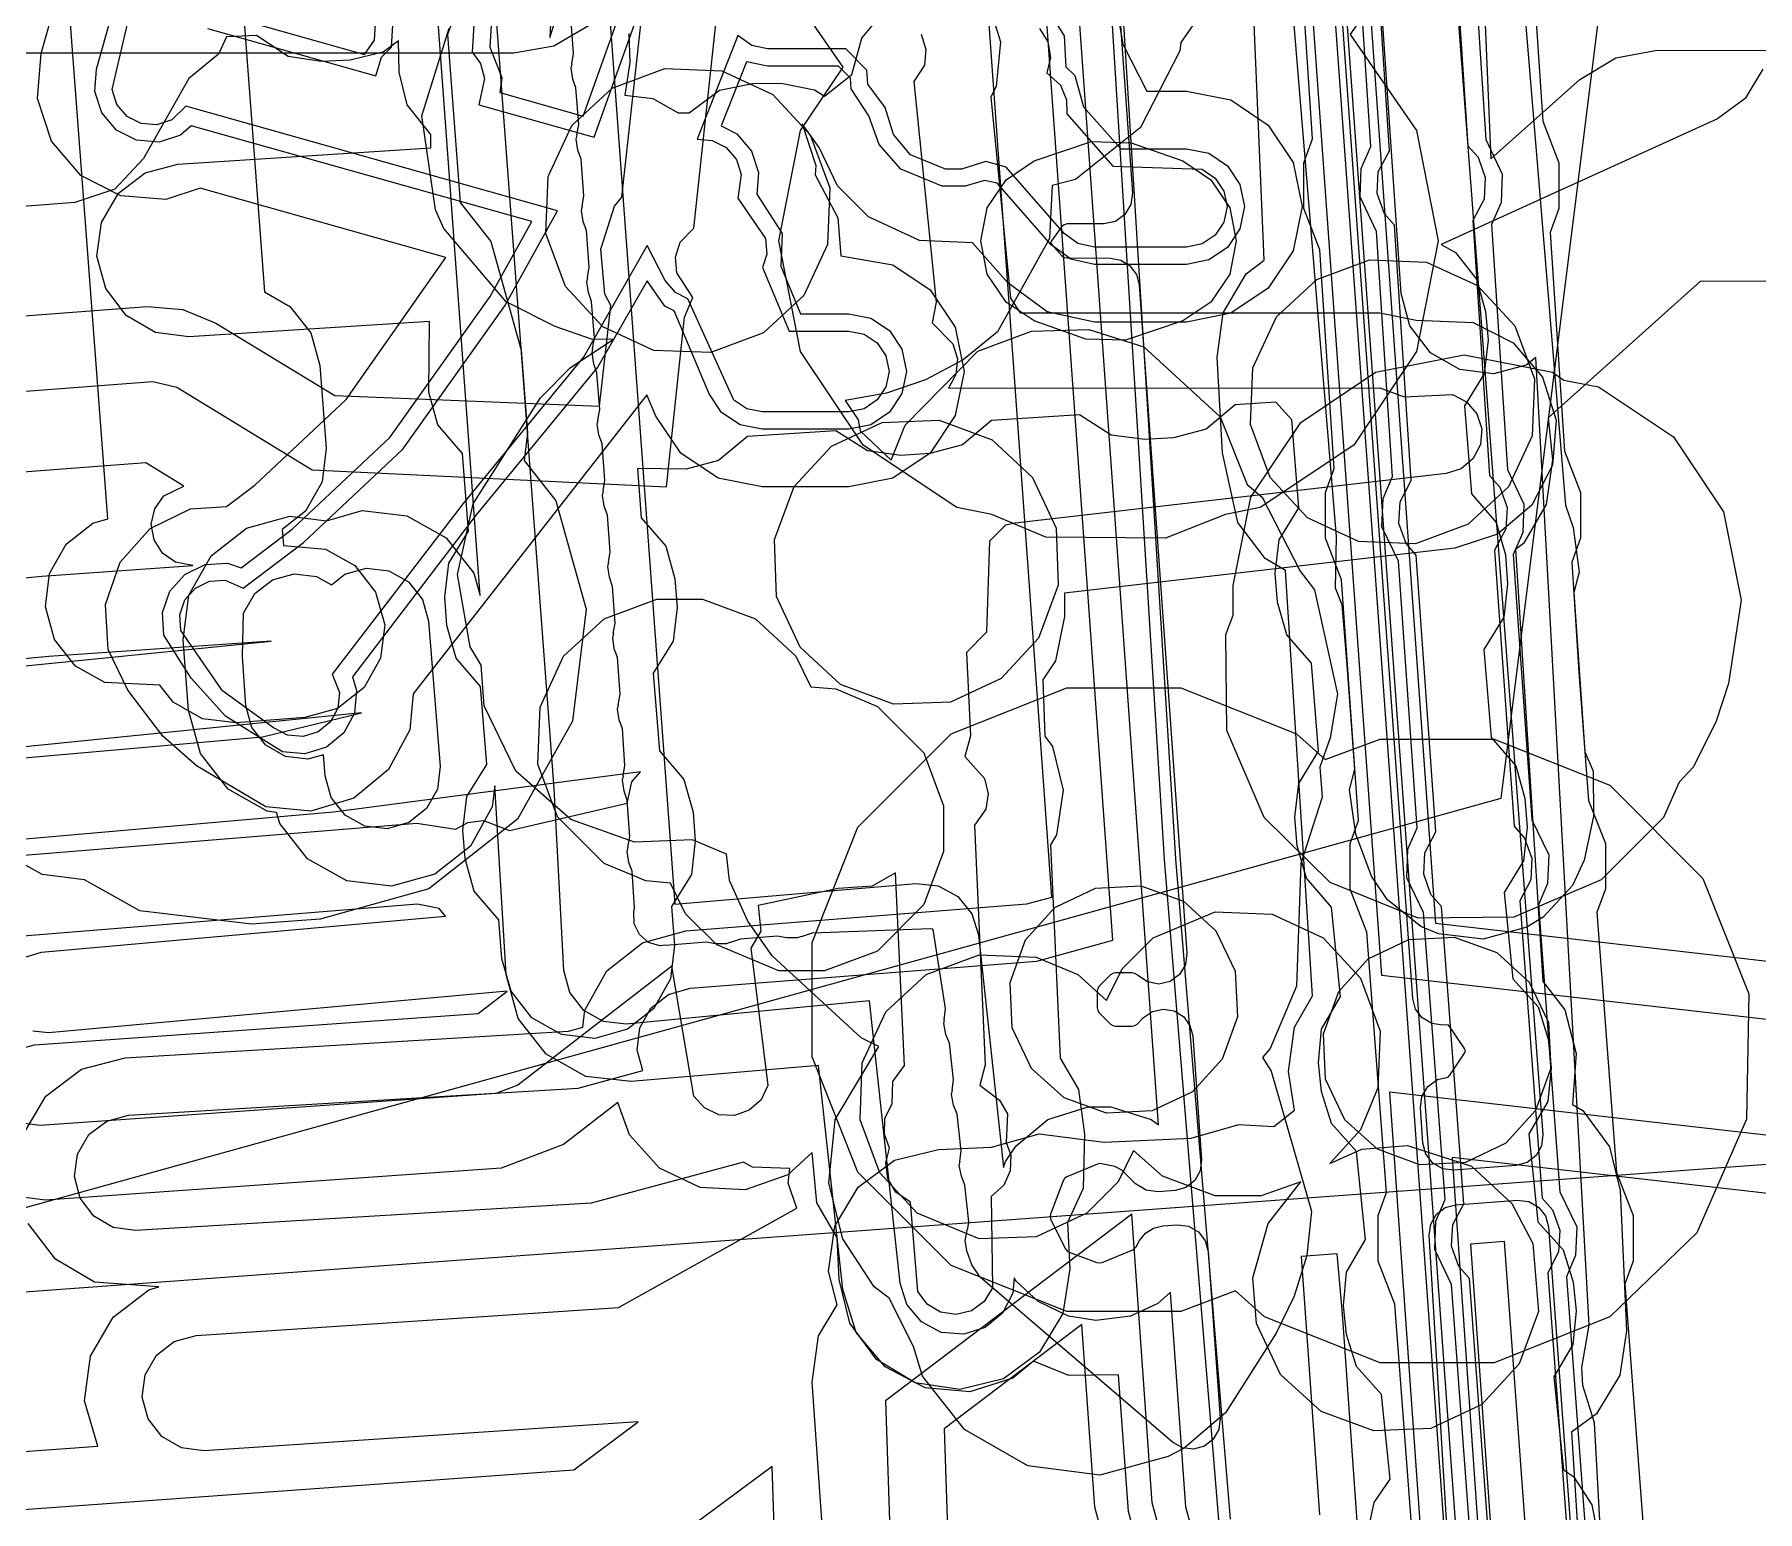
# Model space of a CAD drawing. Header units: metres. Extents: x -3943 to -3664, y 4962 to 6622.
# Drawn here: x -3852.64 to -3822.79, y 5519.89 to 5545.48 of the extents above; entities that cross this region are included whole.
import ezdxf

# ---------------------------------------------------------------- set-up
doc = ezdxf.new("R2010")
doc.units = ezdxf.units.M
doc.layers.add('AI_GREENING_EXCLUSIONS', color=1, linetype='Continuous')
doc.layers.add('AI_GREENING_LAWN', color=82, linetype='Continuous')

msp = doc.modelspace()

# ---------------------------------------------------------------- linework, layer by layer
at = {"layer": 'AI_GREENING_EXCLUSIONS'}
for points in [[(-3831.829, 5608.716), (-3831.603, 5605.692), (-3831.589, 5604.829), (-3831.848, 5604.542), (-3832.225, 5604.407), (-3834.553, 5604.291), (-3832.881, 5584.035), (-3830.462, 5583.897), (-3830.142, 5583.756), (-3830.038, 5583.611), (-3829.561, 5578.164), (-3829.671, 5577.808), (-3829.816, 5577.686), (-3829.996, 5577.627), (-3830.356, 5577.721), (-3830.552, 5578.037), (-3830.817, 5579.017), (-3831.066, 5579.416), (-3831.759, 5580.039), (-3832.611, 5580.359), (-3828.064, 5517.383)], [(-3831.63, 5608.731), (-3831.403, 5605.704), (-3831.4, 5604.763), (-3831.541, 5604.526), (-3831.763, 5604.361), (-3832.215, 5604.207), (-3834.337, 5604.102), (-3832.697, 5584.225), (-3830.451, 5584.097), (-3830.209, 5584.039), (-3829.857, 5583.696), (-3829.362, 5578.18), (-3829.391, 5577.917), (-3829.516, 5577.682), (-3829.719, 5577.512), (-3829.971, 5577.429), (-3830.235, 5577.446), (-3830.475, 5577.56), (-3830.655, 5577.755), (-3830.839, 5578.518), (-3831.226, 5579.295), (-3831.864, 5579.867), (-3832.391, 5580.093), (-3827.864, 5517.398)], [(-3822.153, 5602.807), (-3828.909, 5602.285), (-3829.368, 5601.575), (-3829.5, 5600.497), (-3829.426, 5600.191), (-3829.373, 5598.807), (-3829.225, 5598.197), (-3829.315, 5597.288), (-3829.258, 5595.777), (-3829.38, 5595.009), (-3829.575, 5594.69), (-3828.512, 5569.443), (-3828.145, 5568.941), (-3827.961, 5568.183), (-3828.084, 5567.133), (-3828.389, 5566.511), (-3827.412, 5543.323), (-3825.868, 5544.7), (-3825.247, 5545.077), (-3824.532, 5545.207), (-3817.021, 5545.189)], [(-3838.647, 5514.632), (-3839.171, 5522.131), (-3839.063, 5522.931), (-3838.739, 5523.472), (-3838.89, 5524.052), (-3838.78, 5524.832), (-3838.376, 5525.508), (-3837.744, 5525.976), (-3836.979, 5526.164), (-3836.063, 5526.203), (-3835.239, 5526.436), (-3834.112, 5526.287), (-3832.603, 5526.356), (-3831.781, 5526.594), (-3831.17, 5526.561), (-3830.811, 5526.846), (-3830.919, 5527.511), (-3830.816, 5528.284), (-3830.502, 5528.826), (-3830.969, 5536.192), (-3831.323, 5536.399), (-3831.794, 5537.022), (-3832.059, 5538.232), (-3832.156, 5539.885), (-3832.049, 5540.658), (-3831.654, 5541.331), (-3831.342, 5541.568), (-3832.383, 5566.288)], [(-3828.397, 5564.895), (-3826.116, 5537.327), (-3825.985, 5536.94), (-3825.882, 5536.166), (-3825.976, 5535.814), (-3825.781, 5533.05), (-3825.639, 5532.716), (-3825.631, 5531.936), (-3825.793, 5531.172), (-3825.999, 5530.734), (-3826.504, 5530.189), (-3826.791, 5530.012), (-3827.543, 5529.803), (-3828.318, 5529.897), (-3828.626, 5530.028), (-3829.208, 5530.491), (-3829.478, 5530.895), (-3829.751, 5531.623), (-3829.861, 5532.395), (-3829.77, 5532.749), (-3829.907, 5534.631), (-3829.987, 5535.596), (-3830.106, 5535.884), (-3830.084, 5536.778), (-3832.442, 5565.267)], [(-3828.397, 5564.895), (-3826.116, 5537.327), (-3825.985, 5536.94), (-3825.882, 5536.166), (-3825.976, 5535.814), (-3825.781, 5533.05), (-3825.639, 5532.716), (-3825.631, 5531.936), (-3825.793, 5531.172), (-3825.999, 5530.734), (-3826.504, 5530.189), (-3826.791, 5530.012), (-3827.543, 5529.803), (-3828.318, 5529.897), (-3828.626, 5530.028), (-3829.208, 5530.491), (-3829.478, 5530.895), (-3829.751, 5531.623), (-3829.861, 5532.395), (-3829.77, 5532.749), (-3829.907, 5534.631), (-3829.987, 5535.596), (-3830.106, 5535.884), (-3830.084, 5536.778), (-3832.442, 5565.267)], [(-3857.652, 5519.578), (-3843.299, 5520.614), (-3842.183, 5521.442), (-3849.713, 5520.942), (-3850.1, 5520.993), (-3850.438, 5521.187), (-3850.676, 5521.497), (-3850.777, 5521.873), (-3850.727, 5522.26), (-3850.532, 5522.598), (-3850.223, 5522.836), (-3849.846, 5522.938), (-3842.527, 5523.424), (-3839.434, 5525.145), (-3839.585, 5525.578), (-3839.555, 5525.831), (-3840.206, 5525.856), (-3840.359, 5525.942), (-3843.001, 5525.232), (-3850.894, 5524.758), (-3851.28, 5524.811), (-3851.617, 5525.008), (-3851.853, 5525.319), (-3851.952, 5525.696), (-3851.899, 5526.082), (-3851.702, 5526.419), (-3851.391, 5526.655), (-3851.014, 5526.754), (-3843.227, 5527.222), (-3842.104, 5527.533), (-3842.202, 5527.88), (-3842.156, 5528.268), (-3841.965, 5528.608), (-3841.659, 5528.85), (-3841.283, 5528.956), (-3835.276, 5529.427), (-3833.964, 5529.791), (-3835.599, 5552.608)], [(-3852.844, 5526.409), (-3852.45, 5527.083), (-3851.828, 5527.554), (-3851.074, 5527.752), (-3843.392, 5528.214), (-3843.142, 5528.283), (-3843.107, 5528.577), (-3842.726, 5529.258), (-3842.113, 5529.741), (-3841.362, 5529.953), (-3835.45, 5530.416), (-3835.02, 5530.536), (-3836.531, 5551.615), (-3837.486, 5551.623), (-3838.359, 5551.855), (-3841.588, 5551.882), (-3842.362, 5546.85), (-3842.59, 5546.183), (-3843.036, 5545.636), (-3843.644, 5545.279), (-3844.339, 5545.154), (-3858.205, 5545.154)], [(-3843.056, 5550.951), (-3841.549, 5530.412), (-3837.37, 5530.768), (-3836.988, 5530.727), (-3836.649, 5530.544), (-3836.405, 5530.247), (-3836.291, 5529.88), (-3835.853, 5525.852), (-3835.821, 5525.952), (-3835.635, 5526.228), (-3835.089, 5526.684), (-3834.391, 5526.903), (-3833.995, 5526.903), (-3833.296, 5526.684), (-3833.168, 5526.592), (-3834.981, 5551.951)], [(-3832.591, 5519.587), (-3832.694, 5519.964), (-3832.961, 5523.692), (-3833.179, 5523.496), (-3833.657, 5523.275), (-3834.255, 5523.197), (-3834.728, 5523.275), (-3835.257, 5523.531), (-3835.635, 5523.882), (-3835.669, 5523.941), (-3835.693, 5523.673), (-3835.873, 5523.327), (-3836.172, 5523.077), (-3836.545, 5522.96), (-3836.933, 5522.994), (-3837.279, 5523.175), (-3837.53, 5523.474), (-3837.647, 5523.846), (-3838.178, 5528.737), (-3842.392, 5528.333), (-3842.784, 5528.378), (-3843.128, 5528.57), (-3843.371, 5528.881), (-3843.475, 5529.261), (-3843.641, 5532.417), (-3845.075, 5551.531)], [(-3822.545, 5551.56), (-3822.921, 5551.456), (-3830.864, 5550.885), (-3829.308, 5529.184), (-3820.506, 5528.179)], [(-3832.122, 5519.743), (-3833.069, 5531.187), (-3834.321, 5551.293)], [(-3831.922, 5519.76), (-3832.869, 5531.199), (-3834.133, 5551.505)], [(-3822.095, 5550.667), (-3822.848, 5550.459), (-3829.794, 5549.947), (-3828.371, 5530.084), (-3821.559, 5529.305)], [(-3843.586, 5548.03), (-3843.715, 5545.425), (-3842.484, 5549.212)], [(-3833.485, 5519.14), (-3833.691, 5519.892), (-3833.861, 5522.259), (-3834.723, 5522.249), (-3835.338, 5522.496), (-3835.692, 5522.2), (-3836.437, 5521.966), (-3837.214, 5522.034), (-3837.906, 5522.395), (-3838.407, 5522.993), (-3838.641, 5523.738), (-3839.062, 5527.617), (-3842.307, 5527.337), (-3843.091, 5527.426), (-3843.779, 5527.811), (-3844.265, 5528.432), (-3844.473, 5529.193), (-3844.669, 5532.462), (-3844.712, 5532.098), (-3845.093, 5531.417), (-3845.706, 5530.934), (-3846.458, 5530.723), (-3847.232, 5530.815), (-3847.913, 5531.196), (-3848.396, 5531.809), (-3848.451, 5532.002), (-3848.611, 5532.022), (-3849.29, 5532.407), (-3849.77, 5533.022), (-3849.977, 5533.774), (-3850.067, 5534.994), (-3849.971, 5535.768), (-3849.586, 5536.447), (-3848.971, 5536.927), (-3848.219, 5537.135), (-3847.585, 5537.056), (-3846.968, 5537.23), (-3846.193, 5537.138), (-3845.513, 5536.757), (-3845.03, 5536.144), (-3844.921, 5535.759), (-3845.895, 5549.015)], [(-3825.327, 5516.148), (-3825.618, 5521.429), (-3825.821, 5522.074), (-3825.838, 5522.383), (-3825.711, 5523.117), (-3826.635, 5539.882), (-3826.802, 5539.752), (-3827.367, 5539.599), (-3827.948, 5539.674), (-3828.455, 5539.965), (-3828.813, 5540.429), (-3828.966, 5540.994), (-3829.481, 5548.538)], [(-3844.883, 5548.11), (-3845.064, 5545.174), (-3844.916, 5544.979), (-3844.847, 5544.715), (-3844.946, 5544.263), (-3842.95, 5543.701), (-3842.106, 5546.061)], [(-3844.584, 5548.092), (-3844.758, 5545.258), (-3844.547, 5544.733), (-3844.583, 5544.472), (-3843.139, 5544.066), (-3842.391, 5546.156)], [(-3828.1, 5547.974), (-3827.81, 5543.552), (-3827.634, 5543.351), (-3827.509, 5543.001), (-3827.528, 5542.627), (-3827.724, 5542.259), (-3827.433, 5537.837), (-3827.258, 5537.636), (-3827.132, 5537.286), (-3827.152, 5536.912), (-3827.347, 5536.544), (-3827.009, 5531.764), (-3826.827, 5531.557), (-3826.702, 5531.207), (-3826.722, 5530.833), (-3826.911, 5530.47), (-3826.525, 5525.321), (-3826.344, 5525.114), (-3826.218, 5524.764), (-3826.238, 5524.389), (-3826.427, 5524.027), (-3826.042, 5518.878)], [(-3827.723, 5518.85), (-3828.093, 5523.822), (-3828.385, 5524.427), (-3828.365, 5524.92), (-3828.206, 5525.293), (-3828.577, 5530.265), (-3828.868, 5530.87), (-3828.849, 5531.364), (-3828.69, 5531.736), (-3829.014, 5536.352), (-3829.299, 5536.95), (-3829.279, 5537.443), (-3829.114, 5537.824), (-3829.391, 5542.067), (-3829.675, 5542.665), (-3829.656, 5543.158), (-3829.491, 5543.539), (-3829.768, 5547.782)], [(-3827.398, 5518.78), (-3827.784, 5523.929), (-3827.965, 5524.137), (-3828.091, 5524.487), (-3828.071, 5524.861), (-3827.882, 5525.223), (-3828.267, 5530.372), (-3828.449, 5530.58), (-3828.574, 5530.93), (-3828.555, 5531.304), (-3828.365, 5531.667), (-3828.704, 5536.458), (-3828.879, 5536.659), (-3829.004, 5537.009), (-3828.985, 5537.383), (-3828.79, 5537.751), (-3829.08, 5542.173), (-3829.256, 5542.374), (-3829.381, 5542.724), (-3829.362, 5543.098), (-3829.166, 5543.466), (-3829.457, 5547.888)], [(-3827.776, 5547.901), (-3827.499, 5543.658), (-3827.215, 5543.06), (-3827.234, 5542.567), (-3827.399, 5542.186), (-3827.122, 5537.943), (-3826.838, 5537.345), (-3826.858, 5536.852), (-3827.023, 5536.471), (-3826.7, 5531.871), (-3826.408, 5531.266), (-3826.428, 5530.773), (-3826.586, 5530.401), (-3826.216, 5525.428), (-3825.924, 5524.823), (-3825.944, 5524.33), (-3826.103, 5523.957), (-3825.732, 5518.985)], [(-3826.764, 5547.766), (-3826.514, 5543.977), (-3826.235, 5543.258), (-3826.235, 5542.467), (-3826.387, 5542.051), (-3826.137, 5538.262), (-3825.858, 5537.543), (-3825.858, 5536.752), (-3826.011, 5536.336), (-3825.885, 5534.431), (-3825.718, 5532.209), (-3825.428, 5531.464), (-3825.428, 5530.673), (-3825.573, 5530.275), (-3825.234, 5525.766), (-3824.944, 5525.021), (-3824.944, 5524.229), (-3825.089, 5523.832), (-3824.751, 5519.322)], [(-3849.645, 5545.585), (-3846.732, 5544.765), (-3846.631, 5545.085), (-3846.461, 5545.26), (-3846.326, 5547.453)], [(-3828.736, 5518.975), (-3829.075, 5523.485), (-3829.365, 5524.229), (-3829.365, 5525.021), (-3829.22, 5525.419), (-3829.558, 5529.928), (-3829.849, 5530.673), (-3829.849, 5531.464), (-3829.703, 5531.862), (-3829.999, 5536.033), (-3830.279, 5536.752), (-3830.279, 5537.543), (-3830.126, 5537.959), (-3830.376, 5541.748), (-3830.655, 5542.467), (-3830.655, 5543.258), (-3830.503, 5543.674), (-3830.753, 5547.463)], [(-3849.385, 5545.824), (-3846.929, 5545.133), (-3846.754, 5545.381), (-3846.645, 5547.153)], [(-3829.113, 5546.576), (-3829.847, 5545.478), (-3828.703, 5543.816), (-3828.322, 5541.902), (-3828.703, 5539.989), (-3829.787, 5538.367), (-3831.409, 5537.283), (-3832.012, 5537.163), (-3833.047, 5536.751), (-3835.123, 5536.771), (-3836.06, 5537.163), (-3836.664, 5537.283), (-3838.286, 5538.367), (-3839.37, 5539.989), (-3839.75, 5541.902), (-3839.37, 5543.816), (-3838.636, 5544.914), (-3839.78, 5546.576)], [(-3849.008, 5545.626), (-3848.662, 5541.018), (-3848.22, 5540.769), (-3847.858, 5540.309), (-3847.7, 5539.745), (-3847.59, 5538.312), (-3847.66, 5537.731), (-3847.947, 5537.221), (-3848.353, 5536.902), (-3848.332, 5536.624), (-3847.605, 5536.565), (-3847.095, 5536.278), (-3846.734, 5535.818), (-3846.577, 5535.254), (-3846.647, 5534.673), (-3846.934, 5534.163), (-3847.394, 5533.802), (-3847.958, 5533.644), (-3849.151, 5533.553), (-3849.732, 5533.623), (-3850.242, 5533.911), (-3850.475, 5534.208), (-3851.423, 5534.25), (-3851.933, 5534.537), (-3852.295, 5534.998), (-3852.452, 5535.561), (-3852.382, 5536.142), (-3852.094, 5536.652), (-3851.634, 5537.013), (-3851.375, 5537.086), (-3851.375, 5537.086), (-3852.072, 5546.362)], [(-3858.522, 5540.17), (-3850.694, 5540.766), (-3850.075, 5540.716), (-3849.501, 5540.479), (-3847.443, 5539.224), (-3842.855, 5539.038), (-3842.656, 5540.783), (-3842.761, 5540.983), (-3842.831, 5541.76), (-3842.598, 5542.505), (-3842.468, 5542.66), (-3842.085, 5546.129)], [(-3858.424, 5538.874), (-3850.596, 5539.469), (-3850.178, 5539.369), (-3847.832, 5537.938), (-3841.697, 5537.643), (-3841.383, 5540.584), (-3841.237, 5540.922), (-3841.514, 5541.35), (-3841.538, 5541.622), (-3841.457, 5541.882), (-3841.218, 5542.126), (-3840.812, 5545.931)], [(-3845.264, 5546.088), (-3845.487, 5545.478), (-3845.269, 5542.569), (-3844.737, 5541.892), (-3844.211, 5540.013), (-3844.1, 5538.58), (-3844.159, 5538.096), (-3843.612, 5537.399), (-3843.087, 5535.521), (-3843.321, 5533.584), (-3844.278, 5531.884), (-3845.813, 5530.68), (-3847.692, 5530.154), (-3848.885, 5530.063), (-3850.822, 5530.297), (-3851.776, 5530.835), (-3852.514, 5530.924), (-3854.213, 5531.882)], [(-3836.136, 5546.099), (-3835.907, 5545.353), (-3835.981, 5544.576), (-3836.076, 5544.397), (-3835.734, 5540.911), (-3835.566, 5540.658), (-3829.338, 5540.658), (-3828.704, 5540.532), (-3827.717, 5540.492), (-3827.023, 5540.135), (-3826.518, 5539.54), (-3826.28, 5538.798), (-3826.343, 5538.02), (-3826.7, 5537.326), (-3827.295, 5536.821), (-3828.038, 5536.582), (-3834.8, 5535.803), (-3834.8, 5535.395), (-3834.952, 5534.63), (-3835.173, 5534.299), (-3835.141, 5533.324), (-3835.008, 5533.142), (-3834.821, 5532.385), (-3834.938, 5531.613), (-3835.043, 5531.44), (-3834.875, 5527.747), (-3834.557, 5527.201), (-3834.452, 5526.428), (-3834.473, 5525.489), (-3834.745, 5524.895), (-3834.708, 5524.092), (-3834.826, 5523.321), (-3835.229, 5522.653), (-3835.858, 5522.19), (-3836.615, 5522.003), (-3837.387, 5522.12), (-3838.055, 5522.524), (-3838.517, 5523.153), (-3838.704, 5523.91), (-3838.737, 5524.634), (-3839.089, 5525.238), (-3839.168, 5526.109), (-3839.594, 5525.725), (-3840.33, 5525.463), (-3841.109, 5525.504), (-3841.814, 5525.839), (-3842.336, 5526.418), (-3842.535, 5526.976), (-3843.477, 5526.249), (-3844.559, 5525.837), (-3852.454, 5525.282), (-3853.228, 5525.38)], [(-3833.873, 5545.814), (-3833.788, 5545.312), (-3833.373, 5544.497), (-3832.683, 5544.497), (-3831.917, 5544.345), (-3831.269, 5543.911), (-3830.835, 5543.262), (-3830.683, 5542.497), (-3830.835, 5541.732), (-3831.269, 5541.083), (-3831.917, 5540.649), (-3832.683, 5540.497), (-3834.277, 5540.497), (-3835.101, 5540.674), (-3835.778, 5541.175), (-3836.39, 5541.87), (-3837.31, 5541.909), (-3838.192, 5542.318), (-3838.732, 5542.858), (-3839.051, 5543.524), (-3839.345, 5543.933), (-3839.109, 5543.208), (-3839.121, 5543.046), (-3838.727, 5542.301), (-3838.674, 5541.642), (-3837.773, 5541.49), (-3837.124, 5541.057), (-3836.691, 5540.408), (-3836.538, 5539.642), (-3836.691, 5538.877), (-3837.124, 5538.228), (-3837.773, 5537.795), (-3838.538, 5537.642), (-3840.035, 5537.642), (-3840.798, 5537.793), (-3841.445, 5538.224), (-3841.879, 5538.869), (-3842.033, 5539.234), (-3846.083, 5534.058), (-3846.143, 5533.435), (-3846.509, 5532.746), (-3847.111, 5532.25), (-3847.857, 5532.021), (-3848.634, 5532.096), (-3849.838, 5532.806), (-3850.422, 5533.323), (-3851.026, 5534.12), (-3851.368, 5534.822), (-3851.415, 5535.601), (-3851.16, 5536.338), (-3850.642, 5536.922), (-3849.941, 5537.264), (-3849.316, 5537.301), (-3848.825, 5537.674), (-3847.243, 5539.157), (-3845.516, 5541.618), (-3849.774, 5542.816), (-3850.369, 5542.623), (-3851.147, 5542.683), (-3851.843, 5543.037), (-3852.35, 5543.63), (-3852.591, 5544.372), (-3852.531, 5545.15), (-3852.26, 5546.113)], [(-3832.264, 5546.089), (-3832.786, 5545.342), (-3832.799, 5545.194), (-3833.481, 5543.869), (-3834.609, 5542.966), (-3835.015, 5542.864), (-3835.061, 5541.945), (-3835.957, 5540.328), (-3836.557, 5539.845), (-3837.207, 5539.499), (-3837.885, 5539.265), (-3838.599, 5539.138), (-3838.373, 5538.804), (-3838.337, 5538.613), (-3837.802, 5538.107), (-3837.56, 5538.713), (-3836.301, 5539.992), (-3835.37, 5540.342), (-3834.375, 5540.369), (-3833.427, 5540.069), (-3832.101, 5538.858), (-3831.636, 5537.683), (-3831.373, 5537.461), (-3830.718, 5536.183), (-3830.469, 5535.856), (-3830.067, 5534.052), (-3830.196, 5533.293), (-3830.377, 5532.788), (-3830.337, 5532.267), (-3830.703, 5531.116), (-3830.78, 5528.993), (-3831.233, 5527.909), (-3831.366, 5527.754), (-3831.219, 5527.518), (-3830.518, 5525.091), (-3830.602, 5524.326), (-3830.817, 5523.622), (-3831.132, 5522.977), (-3832.007, 5521.602), (-3832.726, 5520.987), (-3833.003, 5520.841), (-3834.186, 5520.522), (-3835.432, 5520.68), (-3836.532, 5521.313), (-3837.257, 5522.237), (-3837.417, 5522.746), (-3837.835, 5523.587), (-3838.096, 5523.781), (-3838.641, 5524.613), (-3838.884, 5525.577), (-3838.77, 5526.679), (-3838.014, 5527.947), (-3838.323, 5528.097), (-3839.862, 5529.516), (-3840.284, 5530.119), (-3840.601, 5530.82), (-3840.654, 5531.277), (-3841.243, 5531.524), (-3842.246, 5531.489), (-3843.353, 5531.879), (-3844.306, 5532.719), (-3844.855, 5533.848), (-3844.905, 5534.552), (-3845.098, 5534.873), (-3845.318, 5536.123), (-3845.042, 5537.346), (-3843.878, 5539.187), (-3843.358, 5539.709), (-3842.618, 5540.197), (-3842.992, 5540.201), (-3843.625, 5540.419), (-3843.625, 5540.419), (-3844.473, 5540.848), (-3845.551, 5542.117), (-3845.698, 5542.443), (-3845.934, 5544.072), (-3845.461, 5545.586)], [(-3842.349, 5545.495), (-3842.328, 5544.995), (-3842.417, 5544.426), (-3841.93, 5544.373), (-3841.495, 5544.122), (-3841.303, 5544.123), (-3840.778, 5544.512), (-3840.205, 5544.63), (-3839.705, 5544.634), (-3839.13, 5544.523), (-3838.959, 5544.411), (-3838.485, 5544.788), (-3838.312, 5545.418), (-3837.934, 5545.865)], [(-3835.014, 5545.788), (-3834.807, 5545.458), (-3834.777, 5544.921), (-3834.622, 5544.769), (-3834.467, 5544.226), (-3833.825, 5543.497), (-3832.683, 5543.497), (-3832.3, 5543.421), (-3831.976, 5543.204), (-3831.759, 5542.88), (-3831.683, 5542.497), (-3831.759, 5542.114), (-3831.976, 5541.79), (-3832.3, 5541.573), (-3832.683, 5541.497), (-3834.277, 5541.497), (-3834.689, 5541.586), (-3835.028, 5541.836), (-3835.968, 5542.904), (-3836.184, 5542.949), (-3836.522, 5542.85), (-3836.918, 5542.85), (-3837.633, 5543.147), (-3838.01, 5543.576), (-3838.188, 5544.071), (-3838.495, 5544.539), (-3838.507, 5544.724), (-3838.712, 5544.933), (-3839.947, 5544.933), (-3840.31, 5545.005), (-3840.749, 5543.896), (-3840.476, 5543.757), (-3840.222, 5543.46), (-3840.102, 5543.089), (-3840.131, 5542.712), (-3839.689, 5542.029), (-3839.715, 5541.464), (-3839.37, 5540.642), (-3838.538, 5540.642), (-3838.156, 5540.566), (-3837.831, 5540.349), (-3837.615, 5540.025), (-3837.538, 5539.642), (-3837.615, 5539.26), (-3837.831, 5538.935), (-3838.156, 5538.718), (-3838.538, 5538.642), (-3840.035, 5538.642), (-3840.416, 5538.718), (-3840.74, 5538.933), (-3840.957, 5539.255), (-3841.559, 5540.69), (-3841.725, 5540.773), (-3842.029, 5541.212), (-3842.884, 5539.722), (-3844.993, 5537.155), (-3847.136, 5534.35), (-3847.063, 5534.112), (-3847.1, 5533.723), (-3847.283, 5533.379), (-3847.585, 5533.131), (-3847.958, 5533.016), (-3848.346, 5533.054), (-3849.333, 5533.669), (-3849.928, 5534.326), (-3850.401, 5535.075), (-3850.424, 5535.465), (-3850.297, 5535.834), (-3850.038, 5536.126), (-3849.687, 5536.296), (-3849.298, 5536.32), (-3849.062, 5536.239), (-3848.179, 5536.909), (-3846.488, 5538.495), (-3844.749, 5540.94), (-3844.03, 5542.239), (-3849.927, 5543.898), (-3850.116, 5543.736), (-3850.487, 5543.616), (-3850.876, 5543.646), (-3851.224, 5543.823), (-3851.478, 5544.12), (-3851.598, 5544.491), (-3851.568, 5544.88), (-3851.297, 5545.842)], [(-3835.233, 5545.583), (-3835.087, 5545.351), (-3835.042, 5545.082), (-3835.103, 5544.816), (-3834.87, 5544.6), (-3834.763, 5544.349), (-3834.76, 5544.105), (-3833.961, 5543.197), (-3832.415, 5543.144), (-3832.188, 5542.992), (-3832.036, 5542.765), (-3831.983, 5542.497), (-3832.036, 5542.229), (-3832.188, 5542.002), (-3832.415, 5541.85), (-3832.683, 5541.797), (-3834.277, 5541.797), (-3834.566, 5541.859), (-3834.803, 5542.034), (-3835.811, 5543.179), (-3836.162, 5543.277), (-3836.581, 5543.144), (-3836.859, 5543.144), (-3837.465, 5543.396), (-3837.761, 5543.744), (-3837.906, 5544.215), (-3838.205, 5544.617), (-3838.221, 5544.861), (-3838.586, 5545.233), (-3839.947, 5545.233), (-3840.215, 5545.286), (-3840.457, 5545.459), (-3841.163, 5543.665), (-3840.905, 5543.645), (-3840.662, 5543.521), (-3840.484, 5543.314), (-3840.399, 5543.054), (-3840.46, 5542.644), (-3839.978, 5541.947), (-3839.956, 5541.675), (-3840.031, 5541.443), (-3839.57, 5540.342), (-3838.538, 5540.342), (-3838.271, 5540.289), (-3838.043, 5540.137), (-3837.892, 5539.91), (-3837.838, 5539.642), (-3837.892, 5539.374), (-3838.043, 5539.147), (-3838.271, 5538.996), (-3838.538, 5538.942), (-3840.035, 5538.942), (-3840.302, 5538.995), (-3840.529, 5539.146), (-3841.322, 5540.901), (-3841.541, 5541.01), (-3841.72, 5541.216), (-3842.028, 5541.825), (-3843.119, 5539.909), (-3845.217, 5537.356), (-3847.485, 5534.396), (-3847.362, 5534.082), (-3847.388, 5533.81), (-3847.516, 5533.569), (-3847.727, 5533.395), (-3847.988, 5533.315), (-3848.26, 5533.341), (-3848.501, 5533.469), (-3849.386, 5534.109), (-3850.11, 5535.152), (-3850.127, 5535.424), (-3850.038, 5535.682), (-3849.857, 5535.887), (-3849.611, 5536.006), (-3849.338, 5536.023), (-3849.028, 5535.888), (-3847.986, 5536.679), (-3846.264, 5538.294), (-3844.495, 5540.78), (-3843.584, 5542.425), (-3850.024, 5544.237), (-3850.263, 5543.998), (-3850.523, 5543.914), (-3850.795, 5543.935), (-3851.038, 5544.059), (-3851.216, 5544.266), (-3851.301, 5544.526), (-3851.008, 5545.761)], [(-3829.552, 5519.473), (-3829.432, 5520.046), (-3829.154, 5520.452), (-3829.304, 5521.915), (-3829.742, 5522.4), (-3829.914, 5522.959), (-3829.966, 5523.457), (-3829.911, 5524.039), (-3829.581, 5524.603), (-3829.738, 5526.125), (-3830.175, 5526.61), (-3830.348, 5527.169), (-3830.399, 5527.666), (-3830.344, 5528.249), (-3830.014, 5528.813), (-3830.174, 5530.363), (-3830.608, 5530.861), (-3830.767, 5531.424), (-3830.808, 5531.922), (-3830.74, 5532.504), (-3830.398, 5533.06), (-3830.521, 5534.585), (-3830.948, 5535.079), (-3831.108, 5535.642), (-3831.148, 5536.141), (-3831.081, 5536.722), (-3830.738, 5537.278), (-3830.861, 5538.803), (-3831.138, 5539.107), (-3831.843, 5539.062), (-3832.345, 5538.643), (-3832.91, 5538.492), (-3833.409, 5538.46), (-3833.989, 5538.537), (-3834.54, 5538.888), (-3836.066, 5538.789), (-3836.568, 5538.37), (-3837.133, 5538.219), (-3837.632, 5538.187), (-3838.212, 5538.264), (-3838.763, 5538.615), (-3840.289, 5538.516), (-3840.791, 5538.097), (-3841.356, 5537.947), (-3842.199, 5537.96), (-3842.133, 5537.108), (-3841.707, 5536.612), (-3841.549, 5536.049), (-3841.51, 5535.55), (-3841.579, 5534.969), (-3841.923, 5534.413), (-3841.818, 5533.067), (-3841.392, 5532.571), (-3841.234, 5532.008), (-3841.195, 5531.509), (-3841.264, 5530.928), (-3841.608, 5530.372), (-3841.556, 5529.699), (-3841.625, 5529.118), (-3841.911, 5528.607), (-3842.371, 5528.245), (-3842.935, 5528.087), (-3843.516, 5528.156), (-3844.026, 5528.443), (-3844.388, 5528.903), (-3844.547, 5529.466), (-3844.599, 5530.139), (-3845.025, 5530.635), (-3845.183, 5531.198), (-3845.222, 5531.697), (-3845.153, 5532.278), (-3844.809, 5532.834), (-3844.914, 5534.181), (-3845.339, 5534.676), (-3845.498, 5535.24), (-3845.537, 5535.738), (-3845.467, 5536.319), (-3845.124, 5536.875), (-3845.228, 5538.222), (-3845.654, 5538.717), (-3845.812, 5539.281), (-3845.8, 5540.507), (-3849.969, 5540.24), (-3850.549, 5540.317), (-3851.056, 5540.611), (-3851.411, 5541.076), (-3851.562, 5541.641), (-3851.484, 5542.221), (-3851.191, 5542.728), (-3850.726, 5543.083), (-3850.161, 5543.234), (-3845.778, 5543.514), (-3845.779, 5543.749), (-3846.187, 5544.26), (-3846.325, 5544.829), (-3846.339, 5545.369), (-3846.605, 5545.174), (-3847.173, 5545.034), (-3847.673, 5545.011), (-3848.251, 5545.1), (-3848.795, 5545.461), (-3849.318, 5545.438), (-3849.457, 5545.141), (-3849.97, 5544.718), (-3850.754, 5543.328), (-3851.255, 5542.799), (-3851.945, 5542.569), (-3859.779, 5541.963)], [(-3837.28, 5545.482), (-3837.2, 5545.221), (-3837.226, 5544.949), (-3837.41, 5544.662), (-3837.021, 5540.843), (-3837.094, 5540.482), (-3836.735, 5540.121), (-3836.654, 5539.86), (-3836.68, 5539.588), (-3836.807, 5539.349), (-3829.338, 5539.358), (-3828.912, 5539.199), (-3828.074, 5539.242), (-3827.831, 5539.117), (-3827.655, 5538.909), (-3827.571, 5538.649), (-3827.593, 5538.377), (-3827.718, 5538.134), (-3827.926, 5537.957), (-3828.186, 5537.873), (-3835.653, 5537.013), (-3835.82, 5536.976), (-3836.1, 5536.699), (-3836.153, 5535.127), (-3836.496, 5534.772), (-3836.43, 5533.328), (-3836.523, 5532.972), (-3836.185, 5532.591), (-3836.119, 5532.326), (-3836.16, 5532.056), (-3836.36, 5531.779), (-3836.171, 5527.631), (-3836.264, 5527.275), (-3835.924, 5527.014), (-3835.786, 5526.778), (-3835.809, 5526.282), (-3835.728, 5526.063), (-3835.738, 5525.79), (-3835.851, 5525.541), (-3836.067, 5525.35), (-3836.048, 5523.763), (-3836.189, 5523.529), (-3836.409, 5523.367), (-3836.675, 5523.302), (-3836.945, 5523.343), (-3837.178, 5523.484), (-3837.34, 5523.704), (-3837.464, 5525.248), (-3837.722, 5525.424), (-3837.86, 5525.66), (-3837.896, 5525.931), (-3837.83, 5526.183), (-3837.92, 5526.426), (-3837.91, 5526.699), (-3837.785, 5526.959), (-3837.771, 5527.34), (-3837.572, 5527.617), (-3837.724, 5530.956), (-3838.131, 5530.723), (-3838.72, 5530.681), (-3840.109, 5530.388), (-3840.062, 5529.943), (-3840.233, 5529.649), (-3839.94, 5527.271), (-3840.057, 5527.024), (-3840.26, 5526.841), (-3840.517, 5526.75), (-3840.79, 5526.764), (-3841.037, 5526.881), (-3841.22, 5527.084), (-3841.602, 5529.338), (-3844.272, 5527.278), (-3844.65, 5527.134), (-3852.545, 5526.579), (-3852.816, 5526.613)], [(-3822.698, 5544.876), (-3823.006, 5544.368), (-3823.487, 5544.02), (-3828.273, 5541.84), (-3828.025, 5541.702), (-3827.662, 5541.243), (-3827.502, 5540.68), (-3827.461, 5540.182), (-3827.529, 5539.601), (-3827.871, 5539.044), (-3827.748, 5537.52), (-3827.321, 5537.025), (-3827.161, 5536.462), (-3827.121, 5535.964), (-3827.189, 5535.383), (-3827.531, 5534.826), (-3827.408, 5533.302), (-3826.981, 5532.807), (-3826.821, 5532.244), (-3826.78, 5531.746), (-3826.848, 5531.164), (-3827.184, 5530.613), (-3827.03, 5529.12), (-3826.592, 5528.635), (-3826.42, 5528.076), (-3826.369, 5527.578), (-3826.423, 5526.996), (-3826.753, 5526.432), (-3826.597, 5524.91), (-3826.159, 5524.426), (-3825.987, 5523.866), (-3825.935, 5523.369), (-3825.99, 5522.786), (-3826.32, 5522.222), (-3826.155, 5520.614), (-3825.98, 5520.495), (-3825.66, 5520.005), (-3825.552, 5519.43)], [(-3817.031, 5541.189), (-3823.777, 5541.206), (-3826.418, 5538.836), (-3826.345, 5538.109), (-3826.452, 5537.336), (-3826.846, 5536.663), (-3826.985, 5536.558), (-3826.509, 5529.075), (-3826.132, 5528.582), (-3825.932, 5527.827), (-3825.997, 5526.943), (-3825.82, 5526.836), (-3825.358, 5526.208), (-3825.172, 5525.45), (-3825.062, 5523.02), (-3825.179, 5522.25), (-3825.581, 5521.583), (-3826.013, 5521.264), (-3825.857, 5518.803)], [(-3860.341, 5535.346), (-3852.519, 5536.096), (-3849.899, 5536.279), (-3850.201, 5536.339), (-3850.425, 5536.495), (-3850.572, 5536.725), (-3850.62, 5536.994), (-3850.561, 5537.261), (-3850.405, 5537.485), (-3850.054, 5537.654), (-3850.714, 5538.056), (-3858.318, 5537.478)], [(-3857.012, 5534.119), (-3848.546, 5534.971), (-3852.394, 5534.702), (-3860.207, 5533.953)], [(-3858.003, 5532.49), (-3848.692, 5533.309), (-3846.981, 5533.728), (-3856.873, 5532.726)], [(-3856.445, 5530.967), (-3846.02, 5531.818), (-3845.351, 5531.71), (-3845.137, 5531.829), (-3844.866, 5531.86), (-3844.414, 5531.689), (-3842.377, 5532.164), (-3842.295, 5532.534), (-3842.147, 5532.702), (-3847.461, 5532.004), (-3857.882, 5531.096)], [(-3852.787, 5529.502), (-3852.525, 5529.578), (-3845.526, 5530.202), (-3845.631, 5530.338), (-3846.006, 5530.415), (-3856.331, 5529.572)], [(-3852.907, 5527.903), (-3852.643, 5527.975), (-3844.959, 5528.516), (-3844.454, 5528.905), (-3852.401, 5528.184), (-3852.673, 5528.213)], [(-3819.566, 5526.058), (-3829.167, 5527.155), (-3828.506, 5517.735)], [(-3819.679, 5525.065), (-3828.085, 5526.025), (-3827.508, 5517.805)], [(-3833.176, 5519.662), (-3833.279, 5520.038), (-3833.63, 5525.04), (-3837.902, 5521.809), (-3837.651, 5514.375)], [(-3857.724, 5520.575), (-3851.548, 5521.021), (-3851.775, 5521.807), (-3851.674, 5522.581), (-3851.284, 5523.257), (-3850.666, 5523.733), (-3850.489, 5523.78), (-3851.607, 5523.866), (-3852.28, 5524.259), (-3852.752, 5524.881)], [(-3820.008, 5426.828), (-3827.178, 5524.566), (-3827.766, 5524.523), (-3827.237, 5517.136)], [(-3829.552, 5517.269), (-3829.985, 5523.314), (-3830.073, 5524.354), (-3830.699, 5524.308), (-3830.379, 5519.831)], [(-3834.071, 5519.216), (-3834.276, 5519.968), (-3834.498, 5523.129), (-3836.885, 5521.324), (-3836.651, 5514.409)], [(-3839.65, 5514.308), (-3839.864, 5520.672), (-3842.341, 5518.834)]]:
    msp.add_lwpolyline(points, dxfattribs=at)
for points in [[(-3828.077, 5525.503), (-3859.992, 5523.167), (-3827.234, 5532.249), (-3823.02, 5565.966), (-3823.284, 5569.618), (-3783.389, 5572.508), (-3816.153, 5563.45), (-3820.375, 5529.874), (-3820.098, 5526.087), (-3828.077, 5525.503)], [(-3841.721, 5544.888), (-3840.735, 5544.849), (-3839.853, 5544.44), (-3839.206, 5543.741), (-3838.865, 5542.824), (-3838.904, 5541.838), (-3839.313, 5540.956), (-3840.012, 5540.309), (-3840.929, 5539.968), (-3841.915, 5540.007), (-3842.797, 5540.416), (-3843.444, 5541.115), (-3843.785, 5542.032), (-3843.746, 5543.018), (-3843.337, 5543.9), (-3842.638, 5544.547), (-3841.721, 5544.888)], [(-3835.811, 5542.963), (-3835.324, 5543.288), (-3834.333, 5543.623), (-3833.642, 5543.603), (-3832.748, 5543.288), (-3832.262, 5542.963), (-3831.937, 5542.476), (-3831.822, 5541.902), (-3831.937, 5541.328), (-3832.262, 5540.842), (-3832.748, 5540.516), (-3833.74, 5540.182), (-3834.431, 5540.201), (-3835.324, 5540.516), (-3835.811, 5540.842), (-3836.136, 5541.328), (-3836.25, 5541.902), (-3836.136, 5542.476), (-3835.811, 5542.963)], [(-3829.512, 5541.576), (-3828.526, 5541.537), (-3827.644, 5541.128), (-3826.997, 5540.429), (-3826.656, 5539.512), (-3826.695, 5538.526), (-3827.104, 5537.644), (-3827.803, 5536.997), (-3828.72, 5536.656), (-3829.706, 5536.695), (-3830.588, 5537.104), (-3831.235, 5537.803), (-3831.576, 5538.72), (-3831.537, 5539.706), (-3831.128, 5540.588), (-3830.429, 5541.235), (-3829.512, 5541.576)], [(-3830.705, 5538.759), (-3829.408, 5539.627), (-3827.877, 5539.931), (-3826.346, 5539.627), (-3826.147, 5539.493), (-3825.544, 5539.374), (-3824.247, 5538.506), (-3823.379, 5537.209), (-3823.075, 5535.678), (-3823.296, 5534.237), (-3823.508, 5533.582), (-3823.901, 5532.792), (-3824.15, 5532.525), (-3824.422, 5531.912), (-3825.502, 5530.832), (-3827.011, 5530.185), (-3828.672, 5530.169), (-3830.194, 5530.789), (-3831.338, 5531.912), (-3831.985, 5533.421), (-3832.001, 5535.082), (-3831.877, 5535.418), (-3831.877, 5535.931), (-3831.573, 5537.462), (-3830.705, 5538.759)], [(-3836.97, 5538.795), (-3836.053, 5538.454), (-3835.354, 5537.807), (-3834.945, 5536.925), (-3834.906, 5535.939), (-3835.247, 5535.022), (-3835.894, 5534.323), (-3836.776, 5533.914), (-3837.762, 5533.875), (-3838.679, 5534.216), (-3839.378, 5534.863), (-3839.787, 5535.745), (-3839.826, 5536.731), (-3839.485, 5537.648), (-3838.838, 5538.347), (-3837.956, 5538.756), (-3836.97, 5538.795)], [(-3846.16, 5531.826), (-3846.536, 5531.72), (-3846.923, 5531.766), (-3847.264, 5531.956), (-3847.505, 5532.263), (-3847.611, 5532.638), (-3847.639, 5532.998), (-3847.91, 5532.923), (-3848.297, 5532.971), (-3848.636, 5533.164), (-3848.876, 5533.471), (-3848.98, 5533.848), (-3849.043, 5534.706), (-3849.022, 5535.454), (-3848.829, 5535.793), (-3848.522, 5536.033), (-3848.146, 5536.137), (-3847.758, 5536.089), (-3847.5, 5535.943), (-3847.266, 5536.127), (-3846.89, 5536.233), (-3846.503, 5536.187), (-3846.162, 5535.996), (-3845.921, 5535.69), (-3845.815, 5535.314), (-3845.617, 5532.795), (-3845.663, 5532.407), (-3845.854, 5532.067), (-3846.16, 5531.826)], [(-3843.885, 5533.826), (-3843.476, 5534.708), (-3842.777, 5535.355), (-3841.86, 5535.696), (-3841.068, 5535.696), (-3840.151, 5535.355), (-3839.452, 5534.708), (-3839.191, 5534.179), (-3838.763, 5534.14), (-3838.041, 5533.838), (-3837.234, 5533.032), (-3836.893, 5532.115), (-3836.893, 5531.323), (-3837.234, 5530.406), (-3838.041, 5529.6), (-3838.958, 5529.259), (-3839.749, 5529.259), (-3840.825, 5529.707), (-3841.365, 5530.247), (-3841.627, 5530.776), (-3842.054, 5530.815), (-3842.777, 5531.117), (-3843.583, 5531.923), (-3843.924, 5532.84), (-3843.885, 5533.826)], [(-3834.761, 5534.161), (-3832.782, 5534.161), (-3830.782, 5533.366), (-3830.28, 5532.916), (-3829.332, 5533.27), (-3827.354, 5533.27), (-3825.353, 5532.476), (-3823.737, 5530.859), (-3822.942, 5528.859), (-3822.981, 5526.685), (-3823.844, 5524.72), (-3825.353, 5523.263), (-3827.353, 5522.468), (-3829.332, 5522.468), (-3831.333, 5523.263), (-3831.835, 5523.713), (-3832.782, 5523.358), (-3834.761, 5523.358), (-3836.761, 5524.153), (-3838.378, 5525.77), (-3839.173, 5527.77), (-3839.173, 5529.749), (-3838.378, 5531.749), (-3836.761, 5533.366), (-3834.761, 5534.161)], [(-3833.475, 5530.73), (-3832.739, 5530.464), (-3832.174, 5529.952), (-3831.841, 5529.251), (-3831.801, 5528.463), (-3832.067, 5527.726), (-3832.58, 5527.162), (-3833.28, 5526.829), (-3834.069, 5526.789), (-3834.805, 5527.055), (-3835.369, 5527.567), (-3835.703, 5528.268), (-3835.742, 5529.056), (-3835.476, 5529.793), (-3834.964, 5530.357), (-3834.263, 5530.691), (-3833.475, 5530.73)], [(-3834.409, 5525.06), (-3835.291, 5524.651), (-3836.277, 5524.612), (-3837.353, 5525.06), (-3838, 5525.759), (-3838.341, 5526.676), (-3838.302, 5527.662), (-3837.893, 5528.544), (-3837.194, 5529.191), (-3836.277, 5529.532), (-3835.291, 5529.493), (-3834.568, 5529.191), (-3834.07, 5528.745), (-3833.802, 5529.29), (-3833.262, 5529.83), (-3832.186, 5530.278), (-3831.2, 5530.239), (-3830.318, 5529.83), (-3829.671, 5529.131), (-3829.33, 5528.214), (-3829.369, 5527.228), (-3829.671, 5526.505), (-3830.202, 5525.922), (-3829.647, 5526.167), (-3828.858, 5526.232), (-3827.749, 5525.873), (-3827.046, 5525.229), (-3826.686, 5524.534), (-3826.589, 5523.358), (-3826.924, 5522.446), (-3827.568, 5521.743), (-3828.453, 5521.327), (-3829.439, 5521.286), (-3830.351, 5521.621), (-3831.054, 5522.265), (-3831.47, 5523.15), (-3831.535, 5523.939), (-3831.27, 5524.881), (-3830.705, 5525.604), (-3831.394, 5525.358), (-3832.186, 5525.358), (-3833.103, 5525.699), (-3833.601, 5526.145), (-3833.869, 5525.6), (-3834.409, 5525.06)], [(-3828.046, 5529.839), (-3827.31, 5529.573), (-3826.746, 5529.061), (-3826.412, 5528.361), (-3826.373, 5527.572), (-3826.639, 5526.836), (-3827.151, 5526.272), (-3827.852, 5525.938), (-3828.64, 5525.899), (-3829.376, 5526.165), (-3829.94, 5526.677), (-3830.274, 5527.378), (-3830.313, 5528.166), (-3830.047, 5528.902), (-3829.535, 5529.466), (-3828.834, 5529.8), (-3828.046, 5529.839)]]:
    msp.add_lwpolyline(points, close=True, dxfattribs=at)
at = {"layer": 'AI_GREENING_LAWN'}
for points in [[(-3829.306, 5563.244), (-3826.51, 5526.421), (-3826.533, 5526.227), (-3826.629, 5526.057), (-3826.783, 5525.936), (-3826.972, 5525.884), (-3828.052, 5525.805), (-3828.246, 5525.829), (-3828.416, 5525.926), (-3828.536, 5526.08), (-3828.588, 5526.269), (-3828.588, 5526.269), (-3828.631, 5526.882), (-3828.605, 5527.082), (-3828.501, 5527.255), (-3828.338, 5527.373), (-3828.159, 5527.414), (-3828.154, 5527.416), (-3828.122, 5527.449), (-3827.87, 5527.828), (-3827.853, 5527.869), (-3827.87, 5527.91), (-3828.12, 5528.287), (-3828.153, 5528.319), (-3828.245, 5528.315), (-3828.435, 5528.343), (-3828.6, 5528.441), (-3828.716, 5528.593), (-3828.766, 5528.779), (-3831.229, 5563.076)], [(-3833.978, 5547.727), (-3833.621, 5542.735), (-3833.648, 5542.534), (-3833.753, 5542.36), (-3833.918, 5542.242), (-3834.117, 5542.2), (-3834.751, 5542.197), (-3834.803, 5542.184), (-3834.844, 5542.15), (-3835.023, 5541.907), (-3835.041, 5541.873), (-3835.02, 5541.841), (-3834.844, 5541.647), (-3834.804, 5541.618), (-3834.757, 5541.608), (-3834.003, 5541.604), (-3833.821, 5541.569), (-3833.664, 5541.469), (-3833.554, 5541.32), (-3833.507, 5541.14), (-3832.679, 5529.563), (-3832.705, 5529.364), (-3832.807, 5529.191), (-3832.97, 5529.073), (-3833.165, 5529.028), (-3833.363, 5529.064), (-3833.531, 5529.174), (-3833.542, 5529.185), (-3833.581, 5529.211), (-3833.626, 5529.22), (-3833.917, 5529.22), (-3833.963, 5529.211), (-3834.001, 5529.185), (-3834.198, 5528.989), (-3834.223, 5528.95), (-3834.232, 5528.905), (-3834.232, 5528.614), (-3834.223, 5528.569), (-3834.198, 5528.53), (-3834.001, 5528.334), (-3833.963, 5528.308), (-3833.917, 5528.299), (-3833.626, 5528.299), (-3833.581, 5528.308), (-3833.542, 5528.334), (-3833.428, 5528.448), (-3833.272, 5528.554), (-3833.087, 5528.594), (-3832.9, 5528.562), (-3832.738, 5528.464), (-3832.625, 5528.312), (-3832.576, 5528.13), (-3832.423, 5525.983), (-3832.447, 5525.791), (-3832.542, 5525.622), (-3832.695, 5525.502), (-3832.882, 5525.449), (-3833.175, 5525.426), (-3833.386, 5525.455), (-3833.566, 5525.569), (-3833.803, 5525.803), (-3833.926, 5525.869), (-3834.156, 5525.916), (-3834.192, 5525.918), (-3834.227, 5525.909), (-3834.759, 5525.689), (-3834.799, 5525.661), (-3834.824, 5525.62), (-3835.04, 5525.04), (-3835.048, 5524.992), (-3835.035, 5524.946), (-3834.781, 5524.44), (-3834.754, 5524.405), (-3834.716, 5524.382), (-3834.237, 5524.204), (-3834.193, 5524.196), (-3834.149, 5524.205), (-3833.617, 5524.425), (-3833.584, 5524.447), (-3833.558, 5524.478), (-3833.497, 5524.586), (-3833.394, 5524.714), (-3833.255, 5524.801), (-3833.096, 5524.839), (-3832.841, 5524.856), (-3832.648, 5524.831), (-3832.479, 5524.734), (-3832.36, 5524.581), (-3832.309, 5524.393), (-3832.102, 5521.505), (-3832.127, 5521.312), (-3832.223, 5521.143), (-3832.376, 5521.023), (-3832.564, 5520.971), (-3832.757, 5520.994), (-3832.927, 5521.09), (-3836.258, 5523.948), (-3836.404, 5524.161), (-3836.492, 5524.408), (-3836.52, 5524.586), (-3836.484, 5524.762), (-3836.472, 5524.792), (-3836.455, 5524.911), (-3836.525, 5525.544), (-3836.586, 5525.697), (-3836.622, 5525.884), (-3836.607, 5525.959), (-3836.614, 5525.96), (-3836.589, 5526.141), (-3836.659, 5526.773), (-3836.72, 5526.927), (-3836.756, 5527.113), (-3836.741, 5527.189), (-3836.747, 5527.19), (-3836.722, 5527.371), (-3836.792, 5528.003), (-3836.853, 5528.156), (-3836.889, 5528.343), (-3836.876, 5528.408), (-3836.882, 5528.409), (-3836.859, 5528.605), (-3837.066, 5529.939), (-3837.079, 5529.977), (-3837.118, 5529.983), (-3839.172, 5529.909), (-3839.362, 5529.849), (-3839.364, 5529.854), (-3839.424, 5529.83), (-3839.614, 5529.829), (-3839.777, 5529.859), (-3840.411, 5529.807), (-3840.584, 5529.747), (-3840.586, 5529.753), (-3840.657, 5529.725), (-3840.847, 5529.724), (-3841.009, 5529.754), (-3841.705, 5529.696), (-3841.706, 5529.702), (-3841.809, 5529.69), (-3842.007, 5529.749), (-3842.163, 5529.884), (-3842.252, 5530.07), (-3842.259, 5530.276), (-3842.246, 5530.346), (-3842.291, 5530.981), (-3842.346, 5531.136), (-3842.374, 5531.324), (-3842.356, 5531.399), (-3842.363, 5531.4), (-3842.33, 5531.58), (-3842.375, 5532.215), (-3842.43, 5532.37), (-3842.458, 5532.558), (-3842.441, 5532.633), (-3842.447, 5532.634), (-3842.415, 5532.814), (-3842.459, 5533.449), (-3842.514, 5533.604), (-3842.543, 5533.792), (-3842.525, 5533.867), (-3842.531, 5533.868), (-3842.499, 5534.048), (-3842.544, 5534.683), (-3842.599, 5534.838), (-3842.627, 5535.026), (-3842.609, 5535.101), (-3842.616, 5535.102), (-3842.583, 5535.282), (-3842.628, 5535.916), (-3842.684, 5536.075), (-3842.713, 5536.262), (-3842.696, 5536.336), (-3842.702, 5536.337), (-3842.67, 5536.517), (-3842.718, 5537.152), (-3842.774, 5537.307), (-3842.803, 5537.495), (-3842.786, 5537.57), (-3842.793, 5537.571), (-3842.761, 5537.751), (-3842.809, 5538.385), (-3842.865, 5538.541), (-3842.894, 5538.728), (-3842.877, 5538.803), (-3842.883, 5538.804), (-3842.852, 5538.984), (-3842.9, 5539.619), (-3842.956, 5539.774), (-3842.985, 5539.962), (-3842.968, 5540.037), (-3842.974, 5540.038), (-3842.943, 5540.218), (-3842.991, 5540.852), (-3843.047, 5541.008), (-3843.076, 5541.196), (-3843.059, 5541.27), (-3843.065, 5541.271), (-3843.034, 5541.451), (-3843.082, 5542.086), (-3843.138, 5542.241), (-3843.167, 5542.429), (-3843.149, 5542.504), (-3843.156, 5542.505), (-3843.125, 5542.685), (-3843.172, 5543.319), (-3843.228, 5543.475), (-3843.258, 5543.663), (-3843.24, 5543.737), (-3843.247, 5543.738), (-3843.215, 5543.918), (-3843.263, 5544.553), (-3843.319, 5544.708), (-3843.348, 5544.896), (-3843.331, 5544.971), (-3843.337, 5544.972), (-3843.306, 5545.152), (-3843.354, 5545.786)]]:
    msp.add_lwpolyline(points, dxfattribs=at)
msp.add_lwpolyline([(-3826.755, 5525.26), (-3826.586, 5525.164), (-3826.466, 5525.01), (-3826.414, 5524.822), (-3825.773, 5516.077), (-3825.797, 5515.883), (-3825.893, 5515.714), (-3826.046, 5515.594), (-3826.234, 5515.542), (-3826.427, 5515.565), (-3826.597, 5515.661), (-3827.846, 5516.732), (-3827.968, 5516.889), (-3828.02, 5517.082), (-3828.48, 5524.677), (-3828.454, 5524.869), (-3828.357, 5525.037), (-3828.204, 5525.155), (-3828.017, 5525.206), (-3826.949, 5525.284), (-3826.755, 5525.26)], close=True, dxfattribs=at)

doc.saveas('drawing.dxf')
